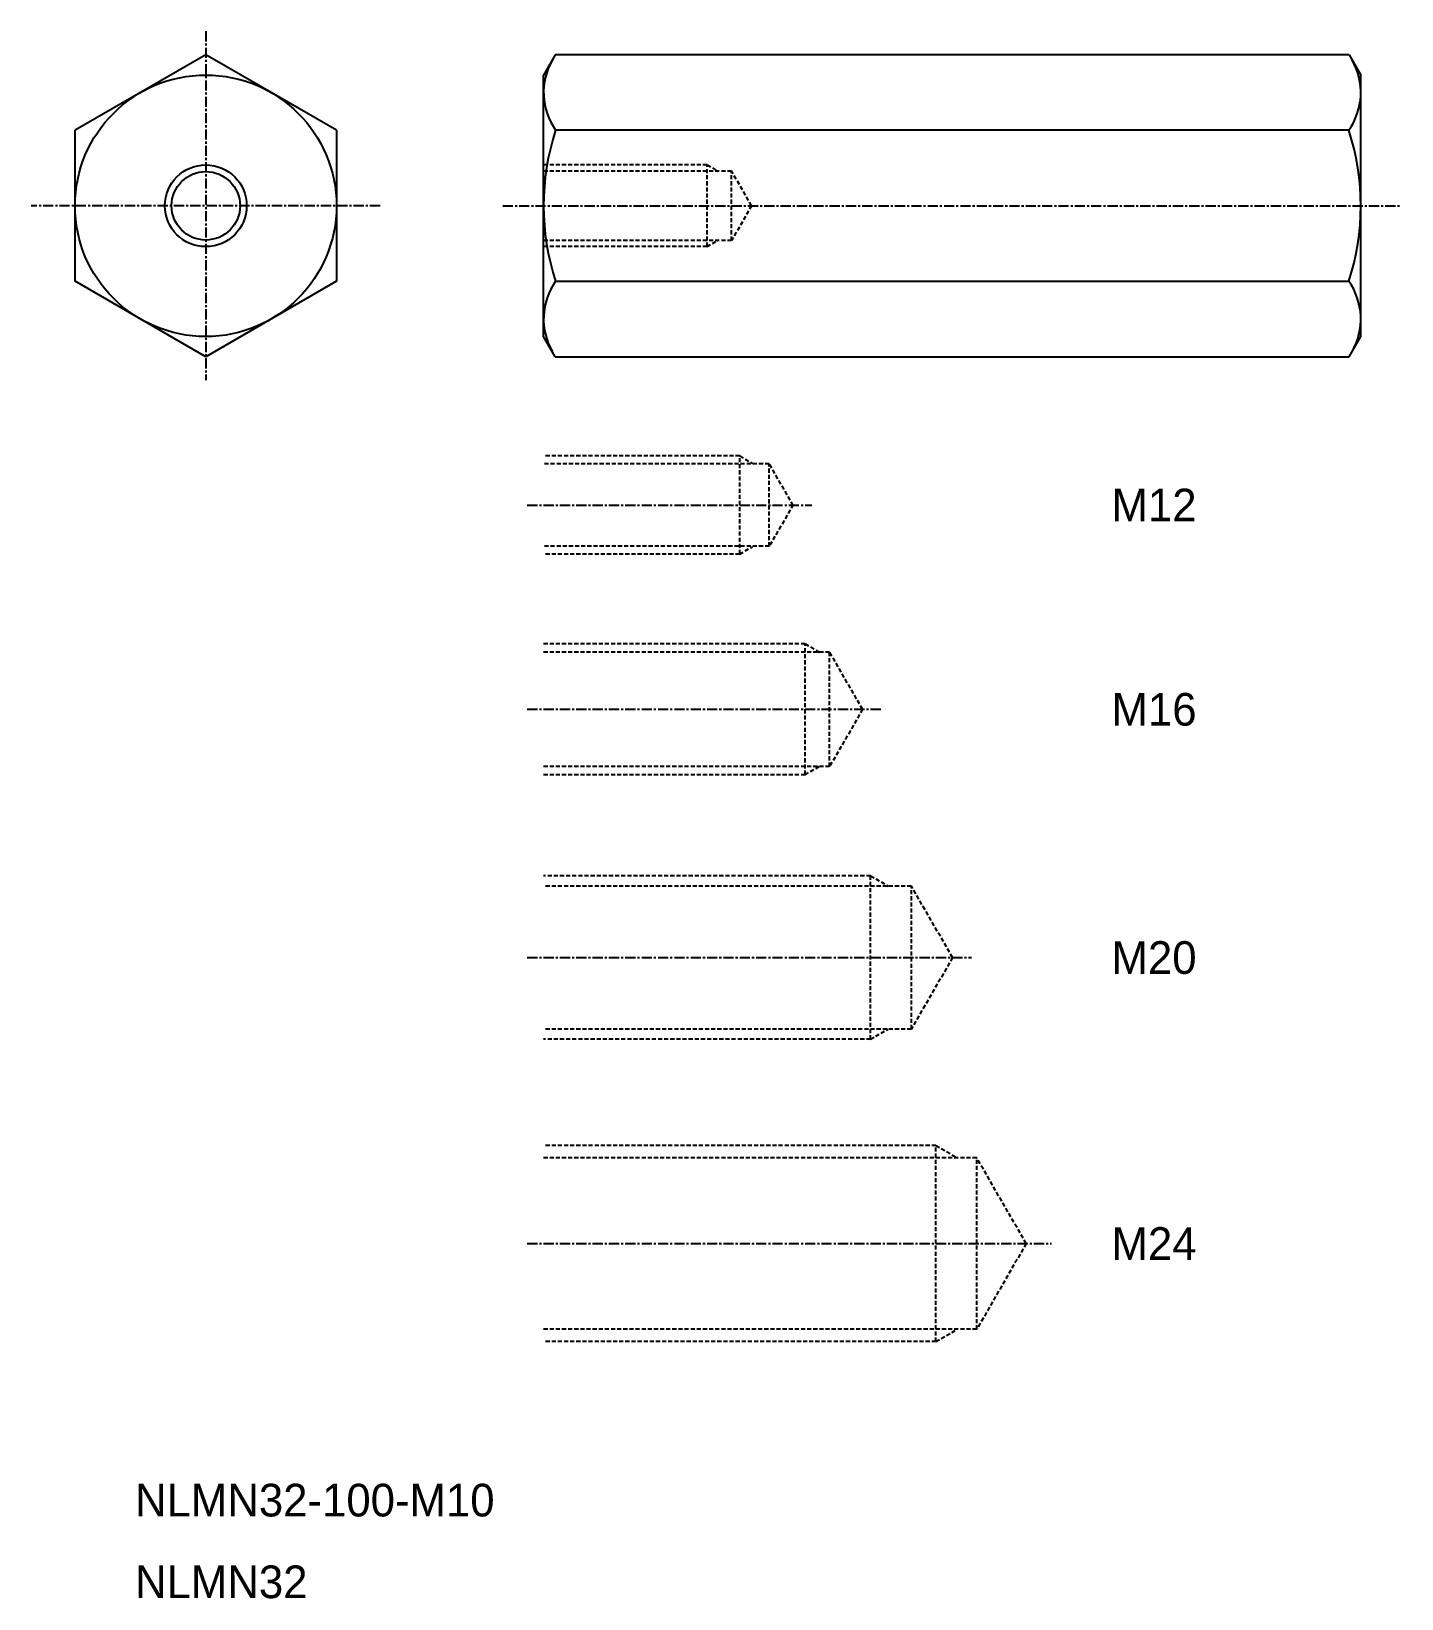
# Model space of a CAD drawing. Extents: x 185 to 352, y -1111 to -919.
import ezdxf
from ezdxf.enums import TextEntityAlignment as Align

# ---------------------------------------------------------------- set-up
doc = ezdxf.new("R2010")
doc.units = 0
doc.linetypes.add('CENTER', pattern=[2, 1.25, -0.25, 0.25, -0.25])
doc.linetypes.add('DASHED', pattern=[0.75, 0.5, -0.25])
doc.layers.get('0').update_dxf_attribs({"linetype": 'CONTINUOUS'})
doc.layers.add('CENTER', color=1, linetype='CENTER')

msp = doc.modelspace()

# ---------------------------------------------------------------- linework, layer by layer
at = {"color": 7, "linetype": 'CONTINUOUS'}
for p, q in [((205.94, -921.99), (189.94, -931.23)), ((221.94, -931.23), (205.94, -921.99)), ((248.71, -921.99), (247.28, -924.47)), ((345.85, -921.99), (248.71, -921.99)), ((345.85, -921.99), (347.28, -924.47)), ((247.28, -956.47), (247.28, -924.47)), ((347.28, -956.47), (347.28, -924.47)), ((347.28, -952.47), (347.28, -928.47)), ((189.94, -949.7), (189.94, -931.23)), ((221.94, -931.23), (221.94, -949.7)), ((247.28, -950.57), (247.28, -930.37)), ((345.81, -931.23), (248.75, -931.23)), ((205.94, -958.94), (189.94, -949.7)), ((221.94, -949.7), (205.94, -958.94)), ((248.75, -949.7), (345.81, -949.7)), ((248.71, -958.94), (247.28, -956.47)), ((345.85, -958.94), (347.28, -956.47)), ((248.71, -958.94), (345.85, -958.94)), ((273.78, -1077.97), (273.78, -1077.97)), ((287.03, -1077.97), (287.03, -1077.97))]:
    msp.add_line(p, q, dxfattribs=at)
at = {"color": 3, "linetype": 'DASHED'}
for p, q in [((267.28, -935.47), (247.28, -935.47)), ((267.28, -935.47), (268.58, -936.22)), ((267.28, -945.47), (267.28, -935.47)), ((270.28, -936.22), (247.28, -936.22)), ((272.74, -940.47), (270.28, -936.22)), ((270.28, -944.72), (270.28, -936.22)), ((272.74, -940.47), (270.28, -944.72)), ((270.28, -944.72), (247.28, -944.72)), ((267.28, -945.47), (247.28, -945.47)), ((267.28, -945.47), (268.58, -944.72)), ((271.28, -971.09), (247.28, -971.09)), ((274.88, -972.03), (247.28, -972.03)), ((271.28, -983.09), (271.28, -971.09)), ((271.28, -971.09), (272.84, -971.99)), ((274.88, -982.14), (274.88, -972.03)), ((277.83, -977.13), (274.88, -972.03)), ((277.83, -977.04), (274.88, -982.14)), ((274.88, -982.14), (247.28, -982.14)), ((271.28, -983.09), (247.28, -983.09)), ((271.28, -983.09), (272.84, -982.19)), ((279.28, -994.09), (247.28, -994.09)), ((282.28, -995.09), (247.28, -995.09)), ((279.28, -994.09), (281.01, -995.09)), ((279.28, -1010.09), (279.28, -994.09)), ((282.28, -1009.09), (282.28, -995.09)), ((286.32, -1002.09), (282.28, -995.09)), ((286.32, -1002.09), (282.28, -1009.09)), ((282.28, -1009.09), (247.28, -1009.09)), ((279.28, -1010.09), (247.28, -1010.09)), ((279.28, -1010.09), (281.01, -1009.09)), ((287.28, -1022.47), (247.28, -1022.47)), ((292.28, -1023.72), (247.28, -1023.72)), ((287.28, -1042.47), (287.28, -1022.47)), ((287.28, -1022.47), (289.45, -1023.72)), ((297.33, -1032.47), (292.28, -1023.72)), ((292.28, -1041.22), (292.28, -1023.72)), ((297.33, -1032.47), (292.28, -1041.22)), ((292.28, -1041.22), (247.28, -1041.22)), ((287.28, -1042.47), (289.45, -1041.22)), ((287.28, -1042.47), (247.28, -1042.47)), ((295.28, -1055.47), (247.28, -1055.47)), ((295.28, -1079.47), (295.28, -1055.47)), ((295.28, -1055.47), (297.88, -1056.97)), ((300.28, -1056.97), (247.28, -1056.97)), ((300.28, -1077.97), (300.28, -1056.97)), ((306.34, -1067.47), (300.28, -1056.97)), ((306.34, -1067.47), (300.28, -1077.97)), ((300.28, -1077.97), (247.28, -1077.97)), ((295.28, -1079.47), (247.28, -1079.47)), ((295.28, -1079.47), (297.88, -1077.97))]:
    msp.add_line(p, q, dxfattribs=at)
at = {"color": 7, "linetype": 'CONTINUOUS'}
for radius in [16, 4.19]:
    msp.add_circle((205.94, -940.47), radius, dxfattribs=at)
at = {"color": 3, "linetype": 'CONTINUOUS'}
msp.add_circle((205.94, -940.47), 5, dxfattribs=at)
at = {"color": 7, "linetype": 'CONTINUOUS'}
for centre, radius, start, end in [((255.28, -926.61), 8, 150, 215.2644), ((339.28, -926.61), 8, 324.7356, 30), ((277.08, -940.47), 29.8, 161.9403, 198.0597), ((317.48, -940.47), 29.8, 341.9403, 18.0597), ((255.28, -954.32), 8, 144.7356, 210), ((339.28, -954.32), 8, 330, 35.2644)]:
    msp.add_arc(centre, radius, start, end, dxfattribs=at)
at = {"layer": 'CENTER', "color": 1, "linetype": 'CENTER'}
for p, q in [((205.94, -919.12), (205.94, -961.81)), ((227.28, -940.47), (184.59, -940.47)), ((242.28, -940.47), (352.28, -940.47)), ((245.28, -977.09), (280.11, -977.09)), ((245.28, -1002.09), (288.63, -1002.09)), ((245.28, -1032.47), (299.64, -1032.47)), ((245.28, -1067.47), (309.44, -1067.47))]:
    msp.add_line(p, q, dxfattribs=at)

# ---------------------------------------------------------------- texts
at = {"color": 7, "linetype": 'CONTINUOUS'}
for s, p in [('M12', (316.78, -977.09)), ('M16', (316.78, -1002.09)), ('M20', (316.78, -1032.47)), ('M24', (316.78, -1067.47))]:
    msp.add_text(s, height=4, dxfattribs=at).set_placement(p, align=Align.MIDDLE_LEFT)
for s, p in [('NLMN32-100-M10', (197.28, -1100.87)), ('NLMN32', (197.28, -1110.87))]:
    msp.add_text(s, height=4, dxfattribs=at).set_placement(p)

doc.saveas('drawing.dxf')
